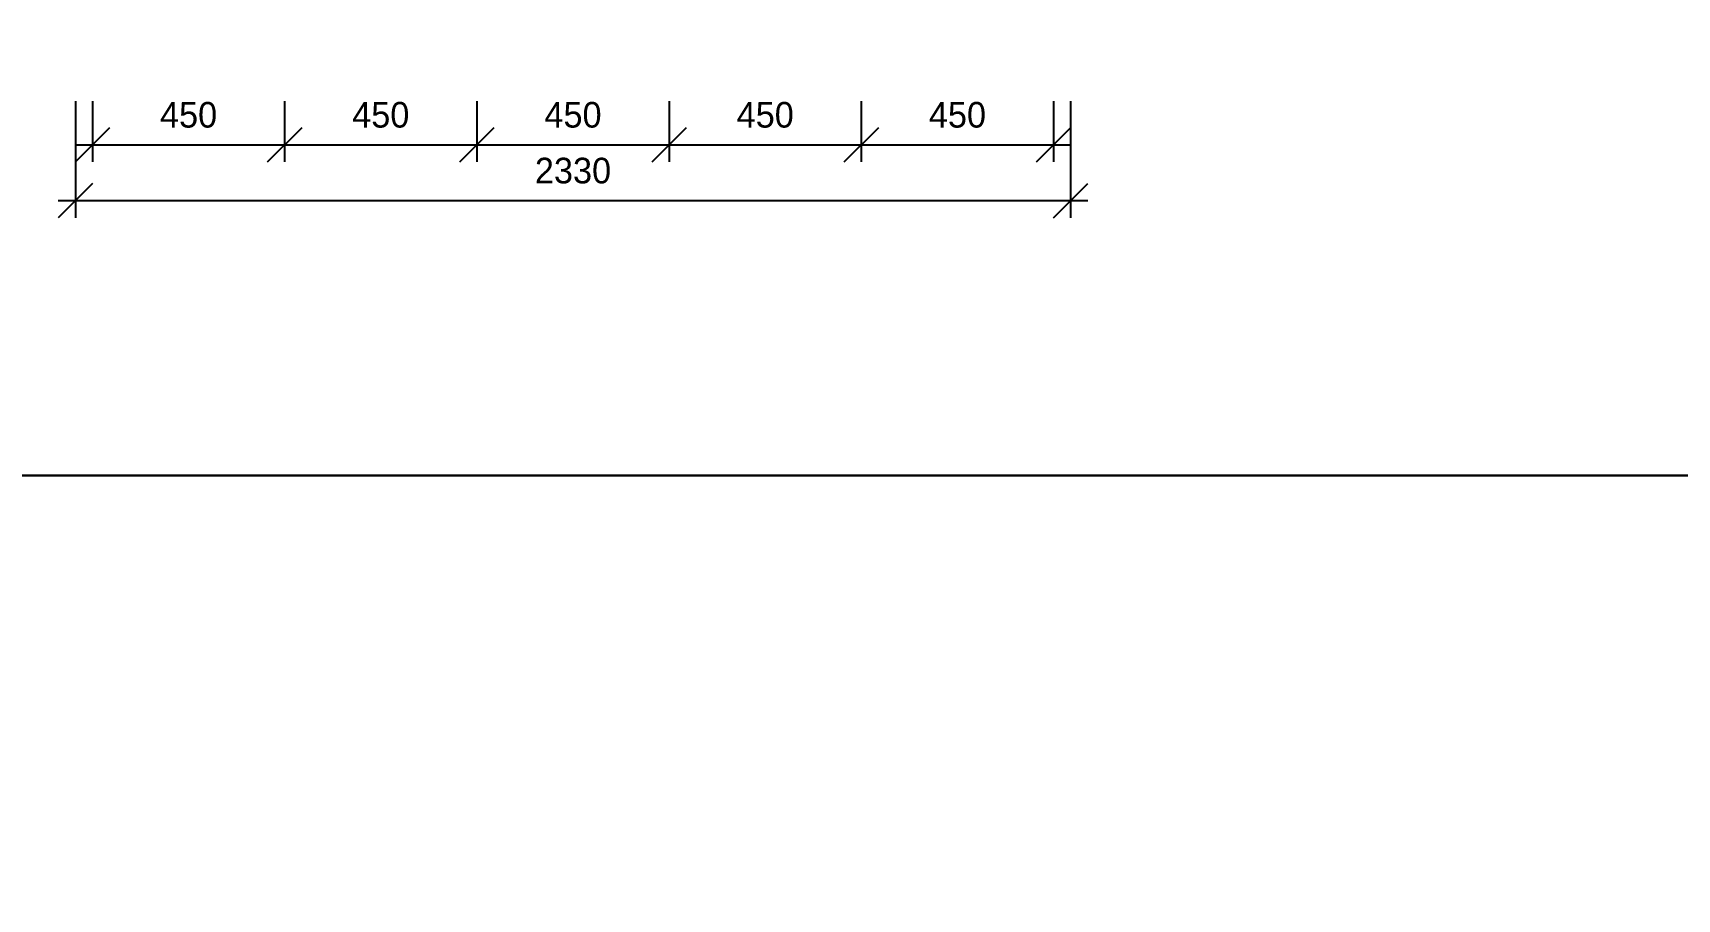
# Model space of a CAD drawing. Header units: millimetres. Extents: x 24776 to 57176, y -19492 to 15017.
# Drawn here: x 46041 to 49891, y -4430 to -2402 of the extents above; entities that cross this region are included whole.
import ezdxf

# ---------------------------------------------------------------- set-up
doc = ezdxf.new("R2010")
doc.units = ezdxf.units.MM
doc.header["$PDMODE"] = 3
doc.styles.add('RomanS', font='')
doc.styles.get('RomanS').set_extended_font_data('YouYuan')
doc.dimstyles.new('SC40', dxfattribs={"dimtxt": 60, "dimasz": 80, "dimexe": 40, "dimexo": 40, "dimgap": 40, "dimtad": 1, "dimdec": 0, "dimzin": 0, "dimdsep": 46, "dimtxsty": 'RomanS', "dimblk": 'OBLIQUE', "dimcen": 0, "dimdle": 40, "dimclrd": 9, "dimclre": 9, "dimclrt": 4, "dimadec": 0, "dimazin": 0, "dimtfac": 1, "dimtdec": 0, "dimtix": 1, "dimtmove": 2, "dimatfit": 1, "dimldrblk": 'DOT', "dimfxl": 1, "dimtolj": 1, "dimtzin": 0, "dimlwd": -1, "dimlwe": -1, "dimarcsym": 0})

# ---------------------------------------------------------------- blocks, each defined once
blk = doc.blocks.new('_Oblique')
at = {"color": 0, "linetype": 'ByBlock', "lineweight": -2}
blk.add_line((-0.5, -0.5), (0.5, 0.5), dxfattribs=at)
blk = doc.blocks.new('*D257')
at = {"color": 9, "transparency": 16777216}
for p, q in [((46140.8, -2561.4), (46140.8, -2834.6)), ((48470.8, -2561.4), (48470.8, -2834.6)), ((46100.8, -2794.6), (48510.8, -2794.6))]:
    blk.add_line(p, q, dxfattribs=at)
at = {"layer": 'Defpoints', "color": 0, "transparency": 16777216}
for p in [(46140.8, -2521.4), (48470.8, -2521.4), (48470.8, -2794.6)]:
    blk.add_point(p, dxfattribs=at)
at = {"color": 9, "transparency": 16777216, "xscale": 80, "yscale": 80, "zscale": 80, "rotation": 180}
blk.add_blockref('_Oblique', (46140.8, -2794.6), dxfattribs=at)
at = {"color": 9, "transparency": 16777216, "xscale": 80, "yscale": 80, "zscale": 80}
blk.add_blockref('_Oblique', (48470.8, -2794.6), dxfattribs=at)
at = {"color": 4, "transparency": 16777216, "insert": (47305.8, -2724.6), "char_height": 60, "attachment_point": 5, "style": 'RomanS'}
blk.add_mtext('\\A1;2330', dxfattribs=at)
blk = doc.blocks.new('_Dot')
at = {"color": 0, "linetype": 'ByBlock', "lineweight": -2}
blk.add_line((-0.5, 0), (-1, 0), dxfattribs=at)
at = {"color": 0, "linetype": 'ByBlock', "const_width": 0.5}
blk.add_lwpolyline([(-0.25, 0, 1), (0.25, 0, 1)], format="xyb", close=True, dxfattribs=at)
blk = doc.blocks.new('*D258')
at = {"color": 9, "transparency": 16777216}
for p, q in [((46180.8, -2561.4), (46180.8, -2704)), ((46630.8, -2561.4), (46630.8, -2704)), ((46140.8, -2664), (46670.8, -2664))]:
    blk.add_line(p, q, dxfattribs=at)
at = {"layer": 'Defpoints', "color": 0, "transparency": 16777216}
for p in [(46180.8, -2521.4), (46630.8, -2521.4), (46630.8, -2664)]:
    blk.add_point(p, dxfattribs=at)
at = {"color": 9, "transparency": 16777216, "xscale": 80, "yscale": 80, "zscale": 80, "rotation": 180}
blk.add_blockref('_Oblique', (46180.8, -2664), dxfattribs=at)
at = {"color": 9, "transparency": 16777216, "xscale": 80, "yscale": 80, "zscale": 80}
blk.add_blockref('_Oblique', (46630.8, -2664), dxfattribs=at)
at = {"color": 4, "transparency": 16777216, "insert": (46405.8, -2594), "char_height": 60, "attachment_point": 5, "style": 'RomanS'}
blk.add_mtext('\\A1;450', dxfattribs=at)
blk = doc.blocks.new('*D259')
at = {"color": 9, "transparency": 16777216}
for p, q in [((46630.8, -2561.4), (46630.8, -2704)), ((47080.8, -2561.4), (47080.8, -2704)), ((46590.8, -2664), (47120.8, -2664))]:
    blk.add_line(p, q, dxfattribs=at)
at = {"layer": 'Defpoints', "color": 0, "transparency": 16777216}
for p in [(46630.8, -2521.4), (47080.8, -2521.4), (47080.8, -2664)]:
    blk.add_point(p, dxfattribs=at)
at = {"color": 9, "transparency": 16777216, "xscale": 80, "yscale": 80, "zscale": 80, "rotation": 180}
blk.add_blockref('_Oblique', (46630.8, -2664), dxfattribs=at)
at = {"color": 9, "transparency": 16777216, "xscale": 80, "yscale": 80, "zscale": 80}
blk.add_blockref('_Oblique', (47080.8, -2664), dxfattribs=at)
at = {"color": 4, "transparency": 16777216, "insert": (46855.8, -2594), "char_height": 60, "attachment_point": 5, "style": 'RomanS'}
blk.add_mtext('\\A1;450', dxfattribs=at)
blk = doc.blocks.new('*D260')
at = {"color": 9, "transparency": 16777216}
for p, q in [((47080.8, -2561.4), (47080.8, -2704)), ((47530.8, -2561.4), (47530.8, -2704)), ((47040.8, -2664), (47570.8, -2664))]:
    blk.add_line(p, q, dxfattribs=at)
at = {"layer": 'Defpoints', "color": 0, "transparency": 16777216}
for p in [(47080.8, -2521.4), (47530.8, -2521.4), (47530.8, -2664)]:
    blk.add_point(p, dxfattribs=at)
at = {"color": 9, "transparency": 16777216, "xscale": 80, "yscale": 80, "zscale": 80, "rotation": 180}
blk.add_blockref('_Oblique', (47080.8, -2664), dxfattribs=at)
at = {"color": 9, "transparency": 16777216, "xscale": 80, "yscale": 80, "zscale": 80}
blk.add_blockref('_Oblique', (47530.8, -2664), dxfattribs=at)
at = {"color": 4, "transparency": 16777216, "insert": (47305.8, -2594), "char_height": 60, "attachment_point": 5, "style": 'RomanS'}
blk.add_mtext('\\A1;450', dxfattribs=at)
blk = doc.blocks.new('*D261')
at = {"color": 9, "transparency": 16777216}
for p, q in [((47530.8, -2561.4), (47530.8, -2704)), ((47980.8, -2561.4), (47980.8, -2704)), ((47490.8, -2664), (48020.8, -2664))]:
    blk.add_line(p, q, dxfattribs=at)
at = {"layer": 'Defpoints', "color": 0, "transparency": 16777216}
for p in [(47530.8, -2521.4), (47980.8, -2521.4), (47980.8, -2664)]:
    blk.add_point(p, dxfattribs=at)
at = {"color": 9, "transparency": 16777216, "xscale": 80, "yscale": 80, "zscale": 80, "rotation": 180}
blk.add_blockref('_Oblique', (47530.8, -2664), dxfattribs=at)
at = {"color": 9, "transparency": 16777216, "xscale": 80, "yscale": 80, "zscale": 80}
blk.add_blockref('_Oblique', (47980.8, -2664), dxfattribs=at)
at = {"color": 4, "transparency": 16777216, "insert": (47755.8, -2594), "char_height": 60, "attachment_point": 5, "style": 'RomanS'}
blk.add_mtext('\\A1;450', dxfattribs=at)
blk = doc.blocks.new('*D262')
at = {"color": 9, "transparency": 16777216}
for p, q in [((47980.8, -2561.4), (47980.8, -2704)), ((48430.8, -2561.4), (48430.8, -2704)), ((47940.8, -2664), (48470.8, -2664))]:
    blk.add_line(p, q, dxfattribs=at)
at = {"layer": 'Defpoints', "color": 0, "transparency": 16777216}
for p in [(47980.8, -2521.4), (48430.8, -2521.4), (48430.8, -2664)]:
    blk.add_point(p, dxfattribs=at)
at = {"color": 9, "transparency": 16777216, "xscale": 80, "yscale": 80, "zscale": 80, "rotation": 180}
blk.add_blockref('_Oblique', (47980.8, -2664), dxfattribs=at)
at = {"color": 9, "transparency": 16777216, "xscale": 80, "yscale": 80, "zscale": 80}
blk.add_blockref('_Oblique', (48430.8, -2664), dxfattribs=at)
at = {"color": 4, "transparency": 16777216, "insert": (48205.8, -2594), "char_height": 60, "attachment_point": 5, "style": 'RomanS'}
blk.add_mtext('\\A1;450', dxfattribs=at)

msp = doc.modelspace()

# ---------------------------------------------------------------- linework, layer by layer
at = {"color": 250}
for points in [[(44216.3, 4589.1), (50696.3, 4589.1), (50696.3, -3438.1), (44216.3, -3438.1)], [(44216.3, -3438.1), (50696.3, -3438.1), (50696.3, -11465.3), (44216.3, -11465.3)]]:
    msp.add_lwpolyline(points, close=True, dxfattribs=at)

# ---------------------------------------------------------------- dimensions: what is measured, and where the dimension line sits
at = {"color": 255}
for base, p1, p2, picture, middle in [((48470.8, -2794.6), (46140.8, -2521.4), (48470.8, -2521.4), '*D257', (47305.8, -2724.6)), ((46630.8, -2664), (46180.8, -2521.4), (46630.8, -2521.4), '*D258', (46405.8, -2594)), ((47080.8, -2664), (46630.8, -2521.4), (47080.8, -2521.4), '*D259', (46855.8, -2594)), ((47530.8, -2664), (47080.8, -2521.4), (47530.8, -2521.4), '*D260', (47305.8, -2594)), ((47980.8, -2664), (47530.8, -2521.4), (47980.8, -2521.4), '*D261', (47755.8, -2594)), ((48430.8, -2664), (47980.8, -2521.4), (48430.8, -2521.4), '*D262', (48205.8, -2594))]:
    dim = msp.add_linear_dim(base=base, p1=p1, p2=p2, dimstyle='SC40', dxfattribs=at)
    dim.commit()
    dim.dimension.update_dxf_attribs({"geometry": picture, "text_midpoint": middle})

doc.saveas('drawing.dxf')
